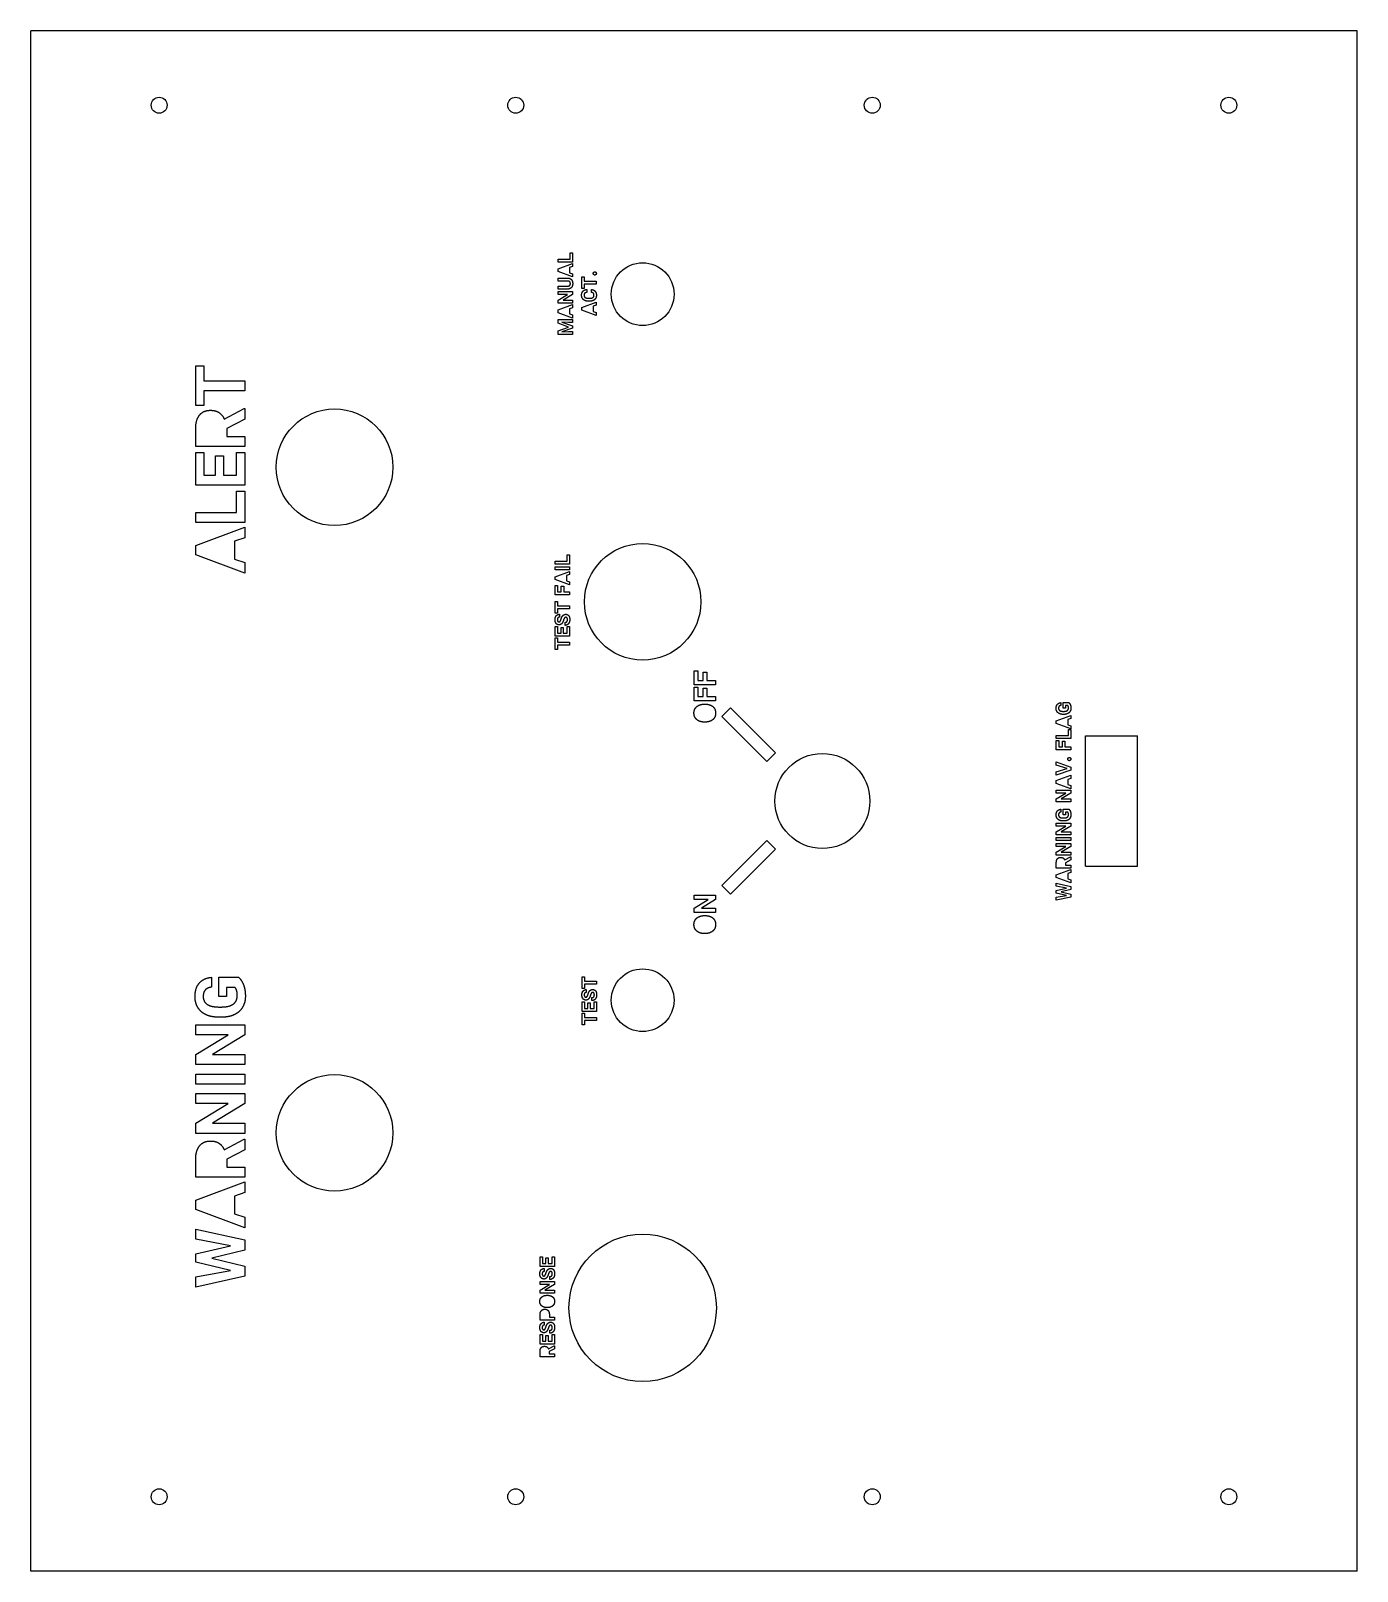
# Model space of a CAD drawing. Extents: x -335 to -76, y -300 to 0.
import ezdxf

# ---------------------------------------------------------------- set-up
doc = ezdxf.new("R2010")
doc.units = 0
doc.header["$MEASUREMENT"] = 0
doc.layers.add('VISIBLE', color=7, linetype='CONTINUOUS')

msp = doc.modelspace()

# ---------------------------------------------------------------- linework, layer by layer
at = {"layer": 'VISIBLE'}
for p, q in [((-76.37, 0), (-334.68, 0)), ((-334.68, -300), (-334.68, 0)), ((-76.37, -300), (-76.37, 0)), ((-231.98, -44.45), (-229.64, -44.45)), ((-231.98, -45.03), (-231.98, -44.45)), ((-229.64, -44.45), (-229.64, -43.22)), ((-229.64, -43.22), (-229.18, -43.22)), ((-229.18, -43.22), (-229.18, -45.03)), ((-229.18, -45.03), (-231.98, -45.03)), ((-231.98, -46.34), (-229.18, -45.29)), ((-231.98, -46.87), (-231.98, -46.34)), ((-229.18, -47.92), (-231.98, -46.87)), ((-229.18, -45.9), (-229.76, -46.1)), ((-229.76, -46.1), (-229.76, -47.11)), ((-229.76, -47.11), (-229.18, -47.3)), ((-229.18, -45.29), (-229.18, -45.9)), ((-229.18, -47.3), (-229.18, -47.92)), ((-227.37, -47.89), (-226.9, -47.89)), ((-227.37, -50.18), (-227.37, -47.89)), ((-226.9, -47.89), (-226.9, -48.75)), ((-231.98, -48.73), (-231.98, -48.15)), ((-231.98, -48.15), (-230.13, -48.15)), ((-230.12, -48.73), (-231.98, -48.73)), ((-231.98, -50.3), (-231.98, -49.72)), ((-231.98, -49.72), (-230.13, -49.72)), ((-230.11, -50.3), (-231.98, -50.3)), ((-231.98, -50.78), (-229.18, -50.78)), ((-231.98, -51.35), (-231.98, -50.78)), ((-229.18, -50.78), (-229.18, -51.36)), ((-226.9, -50.18), (-227.37, -50.18)), ((-226.9, -48.75), (-224.56, -48.75)), ((-224.56, -49.33), (-226.9, -49.33)), ((-226.9, -49.33), (-226.9, -50.18)), ((-226.42, -50.38), (-226.42, -50.96)), ((-225.5, -50.96), (-225.5, -50.38)), ((-224.56, -48.75), (-224.56, -49.33)), ((-231.98, -52.48), (-230.13, -51.35)), ((-230.13, -51.35), (-231.98, -51.35)), ((-231.98, -53.06), (-231.98, -52.48)), ((-229.18, -53.06), (-231.98, -53.06)), ((-231.98, -54.37), (-229.18, -53.32)), ((-229.18, -51.36), (-231.02, -52.48)), ((-231.02, -52.48), (-229.18, -52.48)), ((-229.18, -53.93), (-229.76, -54.13)), ((-229.18, -52.48), (-229.18, -53.06)), ((-229.18, -53.32), (-229.18, -53.93)), ((-227.37, -53.9), (-224.56, -52.85)), ((-227.37, -54.43), (-227.37, -53.9)), ((-226.08, -52.08), (-225.87, -52.08)), ((-225.89, -52.67), (-226.06, -52.67)), ((-224.56, -53.46), (-225.14, -53.65)), ((-225.14, -53.65), (-225.14, -54.67)), ((-224.56, -52.85), (-224.56, -53.46)), ((-231.98, -54.9), (-231.98, -54.37)), ((-229.18, -55.95), (-231.98, -54.9)), ((-231.98, -56.97), (-231.98, -56.22)), ((-231.98, -56.22), (-229.18, -56.22)), ((-229.95, -57.69), (-231.98, -56.97)), ((-229.94, -56.8), (-231.27, -56.74)), ((-231.27, -56.74), (-229.18, -57.49)), ((-229.18, -56.8), (-229.94, -56.8)), ((-229.76, -54.13), (-229.76, -55.14)), ((-229.76, -55.14), (-229.18, -55.33)), ((-229.18, -55.33), (-229.18, -55.95)), ((-229.18, -56.22), (-229.18, -56.8)), ((-224.56, -55.47), (-227.37, -54.43)), ((-225.14, -54.67), (-224.56, -54.86)), ((-224.56, -54.86), (-224.56, -55.47)), ((-231.98, -58.41), (-229.95, -57.69)), ((-231.98, -59.17), (-231.98, -58.41)), ((-229.18, -59.17), (-231.98, -59.17)), ((-229.18, -57.89), (-231.27, -58.65)), ((-231.27, -58.65), (-229.94, -58.59)), ((-229.94, -58.59), (-229.18, -58.59)), ((-229.18, -57.49), (-229.18, -57.89)), ((-229.18, -58.59), (-229.18, -59.17)), ((-302.56, -65.24), (-300.97, -65.24)), ((-302.56, -73), (-302.56, -65.24)), ((-300.97, -65.24), (-300.97, -68.16)), ((-300.97, -68.16), (-293.02, -68.16)), ((-293.02, -68.16), (-293.02, -70.12)), ((-293.02, -70.12), (-300.97, -70.12)), ((-300.97, -70.12), (-300.97, -73)), ((-300.97, -73), (-302.56, -73)), ((-297.01, -75.61), (-293.11, -73.55)), ((-293.11, -73.55), (-293.02, -73.55)), ((-293.02, -73.55), (-293.02, -75.65)), ((-302.56, -80.97), (-302.56, -77.43)), ((-293.02, -75.65), (-296.51, -77.44)), ((-296.51, -77.44), (-296.51, -79.01)), ((-293.02, -80.97), (-302.56, -80.97)), ((-296.51, -79.01), (-293.02, -79.01)), ((-293.02, -79.01), (-293.02, -80.97)), ((-302.56, -88.52), (-302.56, -82.14)), ((-302.56, -82.14), (-300.97, -82.14)), ((-300.97, -82.14), (-300.97, -86.55)), ((-298.69, -82.78), (-297.15, -82.78)), ((-298.69, -86.55), (-298.69, -82.78)), ((-297.15, -82.78), (-297.15, -86.55)), ((-294.6, -86.55), (-294.6, -82.13)), ((-294.6, -82.13), (-293.02, -82.13)), ((-293.02, -82.13), (-293.02, -88.52)), ((-300.97, -86.55), (-298.69, -86.55)), ((-297.15, -86.55), (-294.6, -86.55)), ((-293.02, -88.52), (-302.56, -88.52)), ((-294.6, -93.81), (-294.6, -89.64)), ((-294.6, -89.64), (-293.02, -89.64)), ((-293.02, -89.64), (-293.02, -95.78)), ((-302.56, -93.81), (-294.6, -93.81)), ((-302.56, -95.78), (-302.56, -93.81)), ((-293.02, -95.78), (-302.56, -95.78)), ((-302.56, -100.24), (-293.02, -96.67)), ((-293.02, -98.76), (-294.99, -99.42)), ((-293.02, -96.67), (-293.02, -98.76)), ((-302.56, -102.06), (-302.56, -100.24)), ((-294.99, -99.42), (-294.99, -102.87)), ((-293.02, -105.61), (-302.56, -102.06)), ((-294.99, -102.87), (-293.02, -103.52)), ((-293.02, -103.52), (-293.02, -105.61)), ((-232.56, -103.29), (-230.22, -103.29)), ((-232.56, -103.87), (-232.56, -103.29)), ((-229.75, -103.87), (-232.56, -103.87)), ((-232.56, -104.4), (-229.75, -104.4)), ((-232.56, -104.98), (-232.56, -104.4)), ((-229.75, -104.98), (-232.56, -104.98)), ((-230.22, -103.29), (-230.22, -102.06)), ((-230.22, -102.06), (-229.75, -102.06)), ((-229.75, -102.06), (-229.75, -103.87)), ((-229.75, -104.4), (-229.75, -104.98)), ((-232.56, -106.33), (-229.75, -105.28)), ((-232.56, -106.86), (-232.56, -106.33)), ((-229.75, -107.9), (-232.56, -106.86)), ((-229.75, -105.89), (-230.33, -106.08)), ((-230.33, -106.08), (-230.33, -107.1)), ((-230.33, -107.1), (-229.75, -107.29)), ((-229.75, -105.28), (-229.75, -105.89)), ((-229.75, -107.29), (-229.75, -107.9)), ((-232.56, -109.83), (-232.56, -108)), ((-232.56, -108), (-232.09, -108)), ((-229.75, -109.83), (-232.56, -109.83)), ((-232.09, -108), (-232.09, -109.25)), ((-232.09, -109.25), (-231.36, -109.25)), ((-231.36, -108.14), (-230.9, -108.14)), ((-231.36, -109.25), (-231.36, -108.14)), ((-230.9, -108.14), (-230.9, -109.25)), ((-230.9, -109.25), (-229.75, -109.25)), ((-229.75, -109.25), (-229.75, -109.83)), ((-232.56, -111.14), (-232.09, -111.14)), ((-232.56, -113.42), (-232.56, -111.14)), ((-232.09, -113.42), (-232.56, -113.42)), ((-232.09, -111.14), (-232.09, -112)), ((-232.09, -112), (-229.75, -112)), ((-229.75, -112.57), (-232.09, -112.57)), ((-232.09, -112.57), (-232.09, -113.42)), ((-231.73, -113.64), (-231.73, -114.22)), ((-229.75, -112), (-229.75, -112.57)), ((-232.56, -117.89), (-232.56, -116.02)), ((-232.56, -116.02), (-232.09, -116.02)), ((-232.09, -116.02), (-232.09, -117.31)), ((-231.42, -116.2), (-230.97, -116.2)), ((-231.42, -117.31), (-231.42, -116.2)), ((-230.97, -116.2), (-230.97, -117.31)), ((-230.63, -115.79), (-230.63, -115.21)), ((-230.22, -117.31), (-230.22, -116.01)), ((-230.22, -116.01), (-229.75, -116.01)), ((-229.75, -116.01), (-229.75, -117.89)), ((-229.75, -117.89), (-232.56, -117.89)), ((-232.56, -118.22), (-232.09, -118.22)), ((-232.56, -120.5), (-232.56, -118.22)), ((-232.09, -117.31), (-231.42, -117.31)), ((-232.09, -118.22), (-232.09, -119.08)), ((-232.09, -119.08), (-229.75, -119.08)), ((-229.75, -119.66), (-232.09, -119.66)), ((-232.09, -119.66), (-232.09, -120.5)), ((-230.97, -117.31), (-230.22, -117.31)), ((-229.75, -119.08), (-229.75, -119.66)), ((-232.09, -120.5), (-232.56, -120.5)), ((-205.47, -127.35), (-205.47, -124.68)), ((-205.47, -124.68), (-204.79, -124.68)), ((-204.79, -124.68), (-204.79, -126.51)), ((-203.73, -124.88), (-203.04, -124.88)), ((-203.73, -126.51), (-203.73, -124.88)), ((-203.04, -124.88), (-203.04, -126.51)), ((-201.36, -127.35), (-205.47, -127.35)), ((-205.47, -130.52), (-205.47, -127.84)), ((-205.47, -127.84), (-204.79, -127.84)), ((-204.79, -126.51), (-203.73, -126.51)), ((-204.79, -127.84), (-204.79, -129.67)), ((-203.73, -128.05), (-203.04, -128.05)), ((-203.73, -129.67), (-203.73, -128.05)), ((-203.04, -126.51), (-201.36, -126.51)), ((-203.04, -128.05), (-203.04, -129.67)), ((-201.36, -126.51), (-201.36, -127.35)), ((-201.36, -130.52), (-205.47, -130.52)), ((-204.79, -129.67), (-203.73, -129.67)), ((-203.51, -131.14), (-203.32, -131.14)), ((-203.04, -129.67), (-201.36, -129.67)), ((-201.36, -129.67), (-201.36, -130.52)), ((-200.1, -133.53), (-198.41, -131.84)), ((-198.41, -131.84), (-189.64, -140.61)), ((-134.07, -130.84), (-134.07, -131.41)), ((-133.63, -130.84), (-132.51, -130.84)), ((-133.63, -131.95), (-133.63, -130.84)), ((-133.2, -131.95), (-133.63, -131.95)), ((-132.72, -131.42), (-133.2, -131.42)), ((-133.2, -131.42), (-133.2, -131.95)), ((-203.3, -134.63), (-203.5, -134.63)), ((-191.34, -142.3), (-200.1, -133.53)), ((-134.96, -134.37), (-132.16, -133.32)), ((-134.96, -134.91), (-134.96, -134.37)), ((-132.16, -135.95), (-134.96, -134.91)), ((-133.65, -132.54), (-133.47, -132.54)), ((-133.45, -133.13), (-133.64, -133.13)), ((-132.16, -133.94), (-132.73, -134.13)), ((-132.73, -134.13), (-132.73, -135.15)), ((-132.16, -133.32), (-132.16, -133.94)), ((-134.96, -137.27), (-132.62, -137.27)), ((-134.96, -137.85), (-134.96, -137.27)), ((-132.16, -137.85), (-134.96, -137.85)), ((-132.73, -135.15), (-132.16, -135.34)), ((-132.62, -137.27), (-132.62, -136.05)), ((-132.62, -136.05), (-132.16, -136.05)), ((-132.16, -135.34), (-132.16, -135.95)), ((-132.16, -136.05), (-132.16, -137.85)), ((-129.27, -162.7), (-129.27, -137.3)), ((-129.27, -137.3), (-119.17, -137.3)), ((-119.17, -162.7), (-119.17, -137.3)), ((-189.64, -140.61), (-191.34, -142.3)), ((-134.96, -140.01), (-134.96, -138.19)), ((-134.96, -138.19), (-134.49, -138.19)), ((-132.16, -140.01), (-134.96, -140.01)), ((-134.49, -138.19), (-134.49, -139.43)), ((-134.49, -139.43), (-133.77, -139.43)), ((-133.77, -138.32), (-133.3, -138.32)), ((-133.77, -139.43), (-133.77, -138.32)), ((-133.3, -138.32), (-133.3, -139.43)), ((-133.3, -139.43), (-132.16, -139.43)), ((-132.16, -139.43), (-132.16, -140.01)), ((-134.96, -143.04), (-134.96, -142.4)), ((-134.96, -142.4), (-132.16, -143.38)), ((-132.85, -143.68), (-134.96, -143.04)), ((-134.96, -144.31), (-132.85, -143.68)), ((-132.16, -143.98), (-134.96, -144.95)), ((-132.16, -143.38), (-132.16, -143.98)), ((-134.96, -144.95), (-134.96, -144.31)), ((-134.96, -146.03), (-132.16, -144.98)), ((-134.96, -146.56), (-134.96, -146.03)), ((-132.16, -147.61), (-134.96, -146.56)), ((-132.16, -145.59), (-132.73, -145.79)), ((-132.73, -145.79), (-132.73, -146.8)), ((-132.73, -146.8), (-132.16, -146.99)), ((-132.16, -144.98), (-132.16, -145.59)), ((-132.16, -146.99), (-132.16, -147.61)), ((-134.96, -147.87), (-132.16, -147.87)), ((-134.96, -148.45), (-134.96, -147.87)), ((-134.96, -149.57), (-133.11, -148.45)), ((-133.11, -148.45), (-134.96, -148.45)), ((-134.96, -150.15), (-134.96, -149.57)), ((-132.16, -148.45), (-134, -149.57)), ((-134, -149.57), (-132.16, -149.57)), ((-132.16, -147.87), (-132.16, -148.45)), ((-132.16, -149.57), (-132.16, -150.15)), ((-132.16, -150.15), (-134.96, -150.15)), ((-134.07, -151.6), (-134.07, -152.16)), ((-133.63, -151.6), (-132.51, -151.6)), ((-133.63, -152.71), (-133.63, -151.6)), ((-133.2, -152.71), (-133.63, -152.71)), ((-132.72, -152.18), (-133.2, -152.18)), ((-133.2, -152.18), (-133.2, -152.71)), ((-134.96, -154.33), (-132.16, -154.33)), ((-134.96, -154.9), (-134.96, -154.33)), ((-134.96, -156.03), (-133.11, -154.9)), ((-133.11, -154.9), (-134.96, -154.9)), ((-132.16, -154.9), (-134, -156.03)), ((-133.65, -153.3), (-133.47, -153.3)), ((-133.45, -153.89), (-133.64, -153.89)), ((-132.16, -154.33), (-132.16, -154.9)), ((-200.1, -166.47), (-191.34, -157.7)), ((-191.34, -157.7), (-189.64, -159.4)), ((-134.96, -156.6), (-134.96, -156.03)), ((-132.16, -156.6), (-134.96, -156.6)), ((-134.96, -157.14), (-132.16, -157.14)), ((-134.96, -157.72), (-134.96, -157.14)), ((-132.16, -157.72), (-134.96, -157.72)), ((-134.96, -158.26), (-132.16, -158.26)), ((-134.96, -158.83), (-134.96, -158.26)), ((-134.96, -159.96), (-133.11, -158.83)), ((-133.11, -158.83), (-134.96, -158.83)), ((-134, -156.03), (-132.16, -156.03)), ((-132.16, -158.84), (-134, -159.96)), ((-132.16, -156.03), (-132.16, -156.6)), ((-132.16, -157.14), (-132.16, -157.72)), ((-132.16, -158.26), (-132.16, -158.84)), ((-189.64, -159.4), (-198.41, -168.17)), ((-134.96, -160.54), (-134.96, -159.96)), ((-132.16, -160.54), (-134.96, -160.54)), ((-134, -159.96), (-132.16, -159.96)), ((-133.33, -161.48), (-132.18, -160.87)), ((-132.16, -161.49), (-133.18, -162.02)), ((-132.18, -160.87), (-132.16, -160.87)), ((-132.16, -159.96), (-132.16, -160.54)), ((-132.16, -160.87), (-132.16, -161.49)), ((-134.96, -163.05), (-134.96, -162.01)), ((-132.16, -163.05), (-134.96, -163.05)), ((-134.96, -164.37), (-132.16, -163.32)), ((-134.96, -164.9), (-134.96, -164.37)), ((-132.16, -165.94), (-134.96, -164.9)), ((-133.18, -162.02), (-133.18, -162.48)), ((-133.18, -162.48), (-132.16, -162.48)), ((-132.16, -163.93), (-132.73, -164.12)), ((-132.73, -164.12), (-132.73, -165.14)), ((-132.16, -162.48), (-132.16, -163.05)), ((-132.16, -163.32), (-132.16, -163.93)), ((-129.27, -162.7), (-119.17, -162.7)), ((-198.41, -168.17), (-200.1, -166.47)), ((-134.96, -166.59), (-134.96, -166.02)), ((-134.96, -166.02), (-132.16, -166.64)), ((-132.96, -166.97), (-134.96, -166.59)), ((-134.96, -167.43), (-132.96, -166.97)), ((-134.96, -167.92), (-134.96, -167.43)), ((-132.97, -168.38), (-134.96, -167.92)), ((-132.16, -167.22), (-134.03, -167.68)), ((-134.03, -167.68), (-132.16, -168.14)), ((-132.73, -165.14), (-132.16, -165.33)), ((-132.16, -165.33), (-132.16, -165.94)), ((-132.16, -166.64), (-132.16, -167.22)), ((-205.47, -168.36), (-201.36, -168.36)), ((-205.47, -169.2), (-205.47, -168.36)), ((-205.47, -170.86), (-202.76, -169.2)), ((-202.76, -169.2), (-205.47, -169.2)), ((-205.47, -171.7), (-205.47, -170.86)), ((-201.36, -169.21), (-204.07, -170.86)), ((-204.07, -170.86), (-201.36, -170.86)), ((-201.36, -168.36), (-201.36, -169.21)), ((-201.36, -170.86), (-201.36, -171.7)), ((-134.96, -168.76), (-132.97, -168.38)), ((-132.16, -168.72), (-134.96, -169.34)), ((-134.96, -169.34), (-134.96, -168.76)), ((-132.16, -168.14), (-132.16, -168.72)), ((-201.36, -171.7), (-205.47, -171.7)), ((-203.51, -172.32), (-203.32, -172.32)), ((-203.3, -175.82), (-203.5, -175.82)), ((-299.52, -184.34), (-299.52, -186.25)), ((-298.03, -184.34), (-294.23, -184.34)), ((-298.03, -188.09), (-298.03, -184.34)), ((-227.32, -184.22), (-226.85, -184.22)), ((-227.32, -186.5), (-227.32, -184.22)), ((-226.85, -184.22), (-226.85, -185.07)), ((-226.85, -185.07), (-224.52, -185.07)), ((-224.52, -185.65), (-226.85, -185.65)), ((-226.85, -185.65), (-226.85, -186.5)), ((-224.52, -185.07), (-224.52, -185.65)), ((-296.58, -188.09), (-298.03, -188.09)), ((-294.94, -186.3), (-296.58, -186.3)), ((-296.58, -186.3), (-296.58, -188.09)), ((-226.85, -186.5), (-227.32, -186.5)), ((-226.49, -186.72), (-226.49, -187.29)), ((-225.4, -188.87), (-225.4, -188.29)), ((-298.11, -190.12), (-297.5, -190.12)), ((-227.32, -190.97), (-227.32, -189.09)), ((-227.32, -189.09), (-226.85, -189.09)), ((-224.52, -190.97), (-227.32, -190.97)), ((-227.32, -191.3), (-226.85, -191.3)), ((-227.32, -193.58), (-227.32, -191.3)), ((-226.85, -189.09), (-226.85, -190.39)), ((-226.85, -190.39), (-226.18, -190.39)), ((-226.85, -191.3), (-226.85, -192.15)), ((-226.18, -189.28), (-225.73, -189.28)), ((-226.18, -190.39), (-226.18, -189.28)), ((-225.73, -189.28), (-225.73, -190.39)), ((-225.73, -190.39), (-224.98, -190.39)), ((-224.98, -190.39), (-224.98, -189.09)), ((-224.98, -189.09), (-224.52, -189.09)), ((-224.52, -189.09), (-224.52, -190.97)), ((-302.56, -193.6), (-293.02, -193.6)), ((-302.56, -195.55), (-302.56, -193.6)), ((-297.42, -192.11), (-298.06, -192.11)), ((-293.02, -193.6), (-293.02, -195.56)), ((-226.85, -193.58), (-227.32, -193.58)), ((-226.85, -192.15), (-224.52, -192.15)), ((-224.52, -192.73), (-226.85, -192.73)), ((-226.85, -192.73), (-226.85, -193.58)), ((-224.52, -192.15), (-224.52, -192.73)), ((-302.56, -199.38), (-296.27, -195.55)), ((-296.27, -195.55), (-302.56, -195.55)), ((-293.02, -195.56), (-299.3, -199.38)), ((-302.56, -201.35), (-302.56, -199.38)), ((-299.3, -199.38), (-293.02, -199.38)), ((-293.02, -199.38), (-293.02, -201.35)), ((-293.02, -201.35), (-302.56, -201.35)), ((-302.56, -203.17), (-293.02, -203.17)), ((-302.56, -205.13), (-302.56, -203.17)), ((-293.02, -203.17), (-293.02, -205.13)), ((-293.02, -205.13), (-302.56, -205.13)), ((-302.56, -206.98), (-293.02, -206.98)), ((-302.56, -208.93), (-302.56, -206.98)), ((-293.02, -206.98), (-293.02, -208.94)), ((-302.56, -212.76), (-296.27, -208.93)), ((-296.27, -208.93), (-302.56, -208.93)), ((-293.02, -208.94), (-299.3, -212.76)), ((-302.56, -214.73), (-302.56, -212.76)), ((-299.3, -212.76), (-293.02, -212.76)), ((-293.02, -212.76), (-293.02, -214.73)), ((-293.02, -214.73), (-302.56, -214.73)), ((-297.01, -217.92), (-293.11, -215.86)), ((-293.11, -215.86), (-293.02, -215.86)), ((-293.02, -215.86), (-293.02, -217.97)), ((-293.02, -217.97), (-296.51, -219.76)), ((-302.56, -223.29), (-302.56, -219.74)), ((-296.51, -219.76), (-296.51, -221.32)), ((-296.51, -221.32), (-293.02, -221.32)), ((-293.02, -221.32), (-293.02, -223.29)), ((-293.02, -223.29), (-302.56, -223.29)), ((-302.56, -227.75), (-293.02, -224.18)), ((-293.02, -224.18), (-293.02, -226.27)), ((-302.56, -229.57), (-302.56, -227.75)), ((-293.02, -226.27), (-294.99, -226.93)), ((-294.99, -226.93), (-294.99, -230.37)), ((-293.02, -233.12), (-302.56, -229.57)), ((-294.99, -230.37), (-293.02, -231.03)), ((-302.56, -235.33), (-302.56, -233.37)), ((-302.56, -233.37), (-293.02, -235.49)), ((-293.02, -231.03), (-293.02, -233.12)), ((-295.77, -236.61), (-302.56, -235.33)), ((-302.56, -238.18), (-295.77, -236.61)), ((-293.02, -235.49), (-293.02, -237.47)), ((-302.56, -239.84), (-302.56, -238.18)), ((-295.79, -241.42), (-302.56, -239.84)), ((-293.02, -237.47), (-299.4, -239.02)), ((-299.4, -239.02), (-293.02, -240.57)), ((-235.51, -240.64), (-235.51, -238.77)), ((-235.51, -238.77), (-235.04, -238.77)), ((-235.04, -238.77), (-235.04, -240.07)), ((-234.37, -238.96), (-233.92, -238.96)), ((-234.37, -240.07), (-234.37, -238.96)), ((-233.92, -238.96), (-233.92, -240.07)), ((-233.17, -240.07), (-233.17, -238.76)), ((-233.17, -238.76), (-232.7, -238.76)), ((-232.7, -238.76), (-232.7, -240.64)), ((-302.56, -242.7), (-295.79, -241.42)), ((-293.02, -242.55), (-302.56, -244.66)), ((-302.56, -244.66), (-302.56, -242.7)), ((-293.02, -240.57), (-293.02, -242.55)), ((-232.7, -240.64), (-235.51, -240.64)), ((-235.04, -240.07), (-234.37, -240.07)), ((-234.68, -241.03), (-234.68, -241.61)), ((-233.92, -240.07), (-233.17, -240.07)), ((-233.59, -243.18), (-233.59, -242.61)), ((-235.51, -243.57), (-232.7, -243.57)), ((-235.51, -244.15), (-235.51, -243.57)), ((-235.51, -245.27), (-233.66, -244.15)), ((-233.66, -244.15), (-235.51, -244.15)), ((-235.51, -245.85), (-235.51, -245.27)), ((-232.7, -245.85), (-235.51, -245.85)), ((-232.7, -244.15), (-234.55, -245.27)), ((-234.55, -245.27), (-232.7, -245.27)), ((-232.7, -243.57), (-232.7, -244.15)), ((-232.7, -245.27), (-232.7, -245.85)), ((-234.17, -246.27), (-234.04, -246.27)), ((-234.03, -248.66), (-234.17, -248.66)), ((-235.51, -251.12), (-235.51, -250.02)), ((-232.7, -251.12), (-235.51, -251.12)), ((-234.68, -251.51), (-234.68, -252.09)), ((-233.69, -250.03), (-233.69, -250.54)), ((-233.69, -250.54), (-232.7, -250.54)), ((-232.7, -250.54), (-232.7, -251.12)), ((-235.51, -255.76), (-235.51, -253.88)), ((-235.51, -253.88), (-235.04, -253.88)), ((-235.04, -253.88), (-235.04, -255.18)), ((-234.37, -254.07), (-233.92, -254.07)), ((-234.37, -255.18), (-234.37, -254.07)), ((-233.92, -254.07), (-233.92, -255.18)), ((-233.59, -253.66), (-233.59, -253.08)), ((-233.17, -255.18), (-233.17, -253.88)), ((-233.17, -253.88), (-232.7, -253.88)), ((-232.7, -253.88), (-232.7, -255.76)), ((-232.7, -255.76), (-235.51, -255.76)), ((-235.51, -258.28), (-235.51, -257.23)), ((-235.04, -255.18), (-234.37, -255.18)), ((-233.92, -255.18), (-233.17, -255.18)), ((-233.88, -256.7), (-232.73, -256.09)), ((-232.7, -256.71), (-233.73, -257.24)), ((-233.73, -257.24), (-233.73, -257.7)), ((-233.73, -257.7), (-232.7, -257.7)), ((-232.73, -256.09), (-232.7, -256.09)), ((-232.7, -256.09), (-232.7, -256.71)), ((-232.7, -257.7), (-232.7, -258.28)), ((-232.7, -258.28), (-235.51, -258.28)), ((-76.37, -300), (-334.68, -300))]:
    msp.add_line(p, q, dxfattribs=at)
for centre, radius in [((-309.68, -14.5), 1.55), ((-240.24, -14.5), 1.55), ((-170.8, -14.5), 1.55), ((-101.37, -14.5), 1.55), ((-215.52, -51.29), 6.11), ((-275.52, -85), 11.35), ((-215.52, -111.2), 11.35), ((-180.52, -150), 9.25), ((-215.52, -188.8), 6.11), ((-275.52, -214.64), 11.35), ((-215.52, -248.71), 14.35), ((-309.68, -285.5), 1.55), ((-240.24, -285.5), 1.55), ((-170.8, -285.5), 1.55), ((-101.37, -285.5), 1.55)]:
    msp.add_circle(centre, radius, dxfattribs=at)
for points in [[(-225.14, -47.26), (-225.14, -47.12), (-225.05, -47.03)], [(-225.05, -47.48), (-225.14, -47.39), (-225.14, -47.26)], [(-225.05, -47.03), (-224.97, -46.94), (-224.84, -46.94)], [(-224.84, -47.57), (-224.97, -47.57), (-225.05, -47.48)], [(-224.84, -46.94), (-224.71, -46.94), (-224.63, -47.03)], [(-224.63, -47.48), (-224.71, -47.57), (-224.84, -47.57)], [(-224.63, -47.03), (-224.54, -47.12), (-224.54, -47.26)], [(-224.54, -47.26), (-224.54, -47.4), (-224.63, -47.48)], [(-230.13, -48.15), (-229.67, -48.15), (-229.41, -48.44)], [(-230.13, -49.72), (-229.86, -49.72), (-229.73, -49.59)], [(-229.6, -49.23), (-229.6, -48.74), (-230.12, -48.73)], [(-229.4, -50.01), (-229.66, -50.3), (-230.11, -50.3)], [(-229.73, -49.59), (-229.6, -49.46), (-229.6, -49.23)], [(-229.41, -48.44), (-229.14, -48.73), (-229.14, -49.23)], [(-229.14, -49.23), (-229.14, -49.72), (-229.4, -50.01)], [(-227.41, -51.5), (-227.41, -51.02), (-227.15, -50.72)], [(-227.15, -50.72), (-226.89, -50.43), (-226.42, -50.38)], [(-226.42, -50.96), (-226.69, -50.98), (-226.81, -51.11)], [(-225.5, -50.38), (-225.05, -50.42), (-224.79, -50.72)], [(-225.12, -51.11), (-225.24, -50.98), (-225.5, -50.96)], [(-224.79, -50.72), (-224.53, -51.02), (-224.53, -51.51)], [(-227.24, -52.12), (-227.41, -51.85), (-227.41, -51.5)], [(-226.77, -52.53), (-227.08, -52.38), (-227.24, -52.12)], [(-226.81, -51.11), (-226.93, -51.24), (-226.93, -51.5)], [(-226.93, -51.5), (-226.93, -51.79), (-226.73, -51.94)], [(-226.06, -52.67), (-226.46, -52.67), (-226.77, -52.53)], [(-226.73, -51.94), (-226.52, -52.08), (-226.08, -52.08)], [(-224.89, -52.36), (-225.25, -52.67), (-225.89, -52.67)], [(-225.87, -52.08), (-225.42, -52.08), (-225.21, -51.95)], [(-225.21, -51.95), (-225, -51.81), (-225, -51.51)], [(-225, -51.51), (-225, -51.24), (-225.12, -51.11)], [(-224.53, -51.51), (-224.53, -52.05), (-224.89, -52.36)], [(-302.56, -77.43), (-302.56, -75.74), (-301.8, -74.82)], [(-301.8, -74.82), (-301.05, -73.91), (-299.68, -73.91)], [(-299.68, -73.91), (-298.7, -73.91), (-298.05, -74.33)], [(-298.05, -74.33), (-297.4, -74.75), (-297.01, -75.61)], [(-232.48, -114.13), (-232.38, -113.9), (-232.18, -113.77)], [(-232.18, -113.77), (-231.98, -113.64), (-231.73, -113.64)], [(-231.41, -114.58), (-231.26, -114.09), (-231.04, -113.86)], [(-231.04, -113.86), (-230.82, -113.64), (-230.49, -113.64)], [(-230.49, -113.64), (-230.13, -113.64), (-229.92, -113.91)], [(-229.92, -113.91), (-229.71, -114.19), (-229.71, -114.66)], [(-232.59, -114.67), (-232.59, -114.37), (-232.48, -114.13)], [(-232.49, -115.21), (-232.59, -114.97), (-232.59, -114.67)], [(-232.22, -115.58), (-232.39, -115.45), (-232.49, -115.21)], [(-231.81, -115.7), (-232.04, -115.7), (-232.22, -115.58)], [(-232.03, -114.34), (-232.13, -114.46), (-232.13, -114.68)], [(-232.13, -114.68), (-232.13, -114.89), (-232.04, -115.01)], [(-232.04, -115.01), (-231.95, -115.13), (-231.81, -115.13)], [(-231.73, -114.22), (-231.92, -114.22), (-232.03, -114.34)], [(-231.81, -115.13), (-231.67, -115.13), (-231.58, -114.99)], [(-231.12, -115.23), (-231.37, -115.7), (-231.81, -115.7)], [(-231.58, -114.99), (-231.49, -114.85), (-231.41, -114.58)], [(-230.92, -114.75), (-231.02, -115.05), (-231.12, -115.23)], [(-230.74, -114.33), (-230.83, -114.45), (-230.92, -114.75)], [(-230.49, -114.22), (-230.65, -114.22), (-230.74, -114.33)], [(-230.63, -115.21), (-230.17, -115.21), (-230.17, -114.66)], [(-230.16, -115.65), (-230.36, -115.79), (-230.63, -115.79)], [(-230.25, -114.33), (-230.34, -114.22), (-230.49, -114.22)], [(-230.17, -114.66), (-230.17, -114.45), (-230.25, -114.33)], [(-229.83, -115.25), (-229.95, -115.51), (-230.16, -115.65)], [(-229.71, -114.66), (-229.71, -114.98), (-229.83, -115.25)], [(-205.53, -132.89), (-205.53, -132.37), (-205.28, -131.97)], [(-205.28, -131.97), (-205.03, -131.57), (-204.57, -131.35)], [(-204.57, -131.35), (-204.11, -131.14), (-203.51, -131.14)], [(-203.32, -131.14), (-202.72, -131.14), (-202.26, -131.35)], [(-202.26, -131.35), (-201.8, -131.56), (-201.55, -131.96)], [(-201.55, -131.96), (-201.31, -132.36), (-201.31, -132.88)], [(-135, -131.96), (-135, -131.46), (-134.76, -131.18)], [(-134.83, -132.58), (-135, -132.31), (-135, -131.96)], [(-134.76, -131.18), (-134.52, -130.9), (-134.07, -130.84)], [(-134.42, -131.58), (-134.53, -131.71), (-134.53, -131.94)], [(-134.53, -131.94), (-134.53, -132.23), (-134.31, -132.39)], [(-134.07, -131.41), (-134.31, -131.44), (-134.42, -131.58)], [(-132.81, -132.38), (-132.58, -132.21), (-132.58, -131.89)], [(-132.58, -131.89), (-132.58, -131.56), (-132.72, -131.42)], [(-132.51, -130.84), (-132.32, -131), (-132.22, -131.29)], [(-132.12, -131.92), (-132.12, -132.28), (-132.28, -132.55)], [(-132.22, -131.29), (-132.12, -131.57), (-132.12, -131.92)], [(-205.28, -133.8), (-205.53, -133.4), (-205.53, -132.89)], [(-204.57, -134.42), (-205.03, -134.2), (-205.28, -133.8)], [(-203.5, -134.63), (-204.11, -134.63), (-204.57, -134.42)], [(-202.25, -134.41), (-202.71, -134.63), (-203.3, -134.63)], [(-201.55, -133.79), (-201.8, -134.19), (-202.25, -134.41)], [(-201.31, -132.88), (-201.31, -133.39), (-201.55, -133.79)], [(-134.36, -132.99), (-134.67, -132.85), (-134.83, -132.58)], [(-133.64, -133.13), (-134.06, -133.13), (-134.36, -132.99)], [(-134.31, -132.39), (-134.09, -132.54), (-133.65, -132.54)], [(-133.47, -132.54), (-133.03, -132.54), (-132.81, -132.38)], [(-132.74, -132.98), (-133.04, -133.13), (-133.45, -133.13)], [(-132.28, -132.55), (-132.43, -132.83), (-132.74, -132.98)], [(-132.73, -141.83), (-132.73, -141.7), (-132.64, -141.61)], [(-132.64, -142.06), (-132.73, -141.97), (-132.73, -141.83)], [(-132.64, -141.61), (-132.56, -141.52), (-132.43, -141.52)], [(-132.43, -142.15), (-132.56, -142.15), (-132.64, -142.06)], [(-132.43, -141.52), (-132.3, -141.52), (-132.22, -141.6)], [(-132.22, -142.06), (-132.3, -142.15), (-132.43, -142.15)], [(-132.22, -141.6), (-132.13, -141.69), (-132.13, -141.83)], [(-132.13, -141.83), (-132.13, -141.97), (-132.22, -142.06)], [(-135, -152.72), (-135, -152.22), (-134.76, -151.94)], [(-134.83, -153.34), (-135, -153.07), (-135, -152.72)], [(-134.76, -151.94), (-134.52, -151.65), (-134.07, -151.6)], [(-134.42, -152.34), (-134.53, -152.47), (-134.53, -152.7)], [(-134.53, -152.7), (-134.53, -152.99), (-134.31, -153.15)], [(-134.07, -152.16), (-134.31, -152.2), (-134.42, -152.34)], [(-132.81, -153.13), (-132.58, -152.97), (-132.58, -152.64)], [(-132.58, -152.64), (-132.58, -152.32), (-132.72, -152.18)], [(-132.51, -151.6), (-132.32, -151.76), (-132.22, -152.04)], [(-132.12, -152.67), (-132.12, -153.04), (-132.28, -153.31)], [(-132.22, -152.04), (-132.12, -152.33), (-132.12, -152.67)], [(-134.36, -153.75), (-134.67, -153.61), (-134.83, -153.34)], [(-133.64, -153.89), (-134.06, -153.89), (-134.36, -153.75)], [(-134.31, -153.15), (-134.09, -153.3), (-133.65, -153.3)], [(-133.47, -153.3), (-133.03, -153.3), (-132.81, -153.13)], [(-132.74, -153.74), (-133.04, -153.89), (-133.45, -153.89)], [(-132.28, -153.31), (-132.43, -153.59), (-132.74, -153.74)], [(-134.96, -162.01), (-134.96, -161.52), (-134.74, -161.25)], [(-134.74, -161.25), (-134.52, -160.98), (-134.11, -160.98)], [(-134.11, -160.98), (-133.82, -160.98), (-133.63, -161.1)], [(-133.63, -161.1), (-133.44, -161.23), (-133.33, -161.48)], [(-205.53, -174.07), (-205.53, -173.55), (-205.28, -173.15)], [(-205.28, -173.15), (-205.03, -172.76), (-204.57, -172.54)], [(-204.57, -172.54), (-204.11, -172.32), (-203.51, -172.32)], [(-203.32, -172.32), (-202.72, -172.32), (-202.26, -172.53)], [(-202.26, -172.53), (-201.8, -172.75), (-201.55, -173.15)], [(-201.55, -173.15), (-201.31, -173.55), (-201.31, -174.06)], [(-205.28, -174.98), (-205.53, -174.58), (-205.53, -174.07)], [(-204.57, -175.6), (-205.03, -175.38), (-205.28, -174.98)], [(-203.5, -175.82), (-204.11, -175.82), (-204.57, -175.6)], [(-202.25, -175.59), (-202.71, -175.81), (-203.3, -175.82)], [(-201.55, -174.97), (-201.8, -175.37), (-202.25, -175.59)], [(-201.31, -174.06), (-201.31, -174.57), (-201.55, -174.97)], [(-302.69, -188.12), (-302.69, -186.42), (-301.88, -185.47)], [(-301.88, -185.47), (-301.07, -184.51), (-299.52, -184.34)], [(-294.23, -184.34), (-293.59, -184.87), (-293.24, -185.83)], [(-293.24, -185.83), (-292.89, -186.8), (-292.89, -187.98)], [(-302.13, -190.24), (-302.69, -189.34), (-302.69, -188.12)], [(-300.72, -186.83), (-301.1, -187.28), (-301.1, -188.06)], [(-301.1, -188.06), (-301.1, -189.06), (-300.35, -189.59)], [(-299.52, -186.25), (-300.34, -186.38), (-300.72, -186.83)], [(-295.24, -189.55), (-294.47, -188.98), (-294.47, -187.88)], [(-294.47, -187.88), (-294.47, -186.77), (-294.94, -186.3)], [(-292.89, -187.98), (-292.89, -189.22), (-293.43, -190.15)], [(-227.36, -187.75), (-227.36, -187.45), (-227.25, -187.21)], [(-227.26, -188.28), (-227.36, -188.04), (-227.36, -187.75)], [(-226.98, -188.65), (-227.16, -188.52), (-227.26, -188.28)], [(-227.25, -187.21), (-227.14, -186.98), (-226.94, -186.85)], [(-226.57, -188.78), (-226.8, -188.78), (-226.98, -188.65)], [(-226.94, -186.85), (-226.74, -186.72), (-226.49, -186.72)], [(-226.79, -187.41), (-226.9, -187.54), (-226.9, -187.76)], [(-226.9, -187.76), (-226.9, -187.97), (-226.81, -188.08)], [(-226.81, -188.08), (-226.72, -188.2), (-226.57, -188.2)], [(-226.49, -187.29), (-226.68, -187.29), (-226.79, -187.41)], [(-226.57, -188.2), (-226.43, -188.2), (-226.34, -188.06)], [(-225.88, -188.3), (-226.14, -188.78), (-226.57, -188.78)], [(-226.34, -188.06), (-226.25, -187.93), (-226.17, -187.66)], [(-226.17, -187.66), (-226.02, -187.17), (-225.8, -186.94)], [(-225.69, -187.83), (-225.78, -188.13), (-225.88, -188.3)], [(-225.8, -186.94), (-225.58, -186.72), (-225.25, -186.72)], [(-225.5, -187.41), (-225.59, -187.53), (-225.69, -187.83)], [(-225.25, -187.3), (-225.41, -187.3), (-225.5, -187.41)], [(-225.4, -188.29), (-224.93, -188.29), (-224.93, -187.73)], [(-224.92, -188.73), (-225.13, -188.87), (-225.4, -188.87)], [(-225.25, -186.72), (-224.89, -186.72), (-224.68, -186.99)], [(-225.02, -187.41), (-225.1, -187.3), (-225.25, -187.3)], [(-224.93, -187.73), (-224.93, -187.53), (-225.02, -187.41)], [(-224.59, -188.32), (-224.71, -188.59), (-224.92, -188.73)], [(-224.68, -186.99), (-224.48, -187.27), (-224.48, -187.73)], [(-224.48, -187.73), (-224.48, -188.06), (-224.59, -188.32)], [(-300.54, -191.63), (-301.58, -191.15), (-302.13, -190.24)], [(-298.06, -192.11), (-299.49, -192.11), (-300.54, -191.63)], [(-300.35, -189.59), (-299.6, -190.11), (-298.11, -190.12)], [(-297.5, -190.12), (-296, -190.12), (-295.24, -189.55)], [(-295, -191.59), (-296.03, -192.1), (-297.42, -192.11)], [(-293.43, -190.15), (-293.97, -191.09), (-295, -191.59)], [(-302.56, -219.74), (-302.56, -218.06), (-301.8, -217.14)], [(-301.8, -217.14), (-301.05, -216.22), (-299.68, -216.22)], [(-299.68, -216.22), (-298.7, -216.22), (-298.05, -216.64)], [(-298.05, -216.64), (-297.4, -217.07), (-297.01, -217.92)], [(-235.55, -242.06), (-235.55, -241.76), (-235.44, -241.53)], [(-235.45, -242.6), (-235.55, -242.36), (-235.55, -242.06)], [(-235.17, -242.97), (-235.35, -242.84), (-235.45, -242.6)], [(-235.44, -241.53), (-235.33, -241.29), (-235.13, -241.16)], [(-234.76, -243.1), (-234.99, -243.1), (-235.17, -242.97)], [(-235.13, -241.16), (-234.93, -241.03), (-234.68, -241.03)], [(-234.98, -241.73), (-235.09, -241.85), (-235.09, -242.07)], [(-235.09, -242.07), (-235.09, -242.29), (-235, -242.4)], [(-235, -242.4), (-234.91, -242.52), (-234.76, -242.52)], [(-234.68, -241.61), (-234.87, -241.61), (-234.98, -241.73)], [(-234.76, -242.52), (-234.62, -242.52), (-234.53, -242.38)], [(-234.07, -242.62), (-234.33, -243.1), (-234.76, -243.1)], [(-234.53, -242.38), (-234.44, -242.25), (-234.36, -241.98)], [(-234.36, -241.98), (-234.21, -241.48), (-233.99, -241.26)], [(-233.88, -242.14), (-233.97, -242.45), (-234.07, -242.62)], [(-233.99, -241.26), (-233.77, -241.03), (-233.44, -241.03)], [(-233.69, -241.73), (-233.78, -241.84), (-233.88, -242.14)], [(-233.44, -241.61), (-233.6, -241.61), (-233.69, -241.73)], [(-233.59, -242.61), (-233.12, -242.61), (-233.12, -242.05)], [(-233.44, -241.03), (-233.08, -241.03), (-232.87, -241.31)], [(-233.21, -241.73), (-233.29, -241.61), (-233.44, -241.61)], [(-233.12, -242.05), (-233.12, -241.84), (-233.21, -241.73)], [(-232.78, -242.64), (-232.9, -242.91), (-233.11, -243.05)], [(-232.87, -241.31), (-232.67, -241.58), (-232.67, -242.05)], [(-232.67, -242.05), (-232.67, -242.37), (-232.78, -242.64)], [(-233.11, -243.05), (-233.31, -243.18), (-233.59, -243.18)], [(-235.55, -247.46), (-235.55, -247.11), (-235.38, -246.84)], [(-235.38, -248.09), (-235.55, -247.82), (-235.55, -247.46)], [(-235.38, -246.84), (-235.21, -246.57), (-234.89, -246.42)], [(-234.89, -248.51), (-235.21, -248.36), (-235.38, -248.09)], [(-235.06, -249.1), (-234.85, -248.97), (-234.58, -248.97)], [(-234.89, -246.42), (-234.58, -246.27), (-234.17, -246.27)], [(-234.17, -248.66), (-234.58, -248.66), (-234.89, -248.51)], [(-234.58, -248.97), (-234.17, -248.97), (-233.93, -249.25)], [(-234.04, -246.27), (-233.63, -246.27), (-233.32, -246.42)], [(-233.31, -248.51), (-233.62, -248.66), (-234.03, -248.66)], [(-233.32, -246.42), (-233, -246.56), (-232.84, -246.84)], [(-232.83, -248.08), (-233, -248.36), (-233.31, -248.51)], [(-232.84, -246.84), (-232.67, -247.11), (-232.67, -247.46)], [(-232.67, -247.46), (-232.67, -247.81), (-232.83, -248.08)], [(-235.51, -250.02), (-235.51, -249.71), (-235.39, -249.47)], [(-235.44, -252), (-235.33, -251.77), (-235.13, -251.64)], [(-235.39, -249.47), (-235.28, -249.23), (-235.06, -249.1)], [(-235.13, -251.64), (-234.93, -251.51), (-234.68, -251.51)], [(-234.36, -252.45), (-234.21, -251.96), (-233.99, -251.73)], [(-233.99, -251.73), (-233.77, -251.51), (-233.44, -251.51)], [(-233.93, -249.25), (-233.69, -249.53), (-233.69, -250.03)], [(-233.44, -251.51), (-233.08, -251.51), (-232.87, -251.78)], [(-232.87, -251.78), (-232.67, -252.06), (-232.67, -252.52)], [(-235.55, -252.54), (-235.55, -252.24), (-235.44, -252)], [(-235.45, -253.08), (-235.55, -252.84), (-235.55, -252.54)], [(-235.17, -253.44), (-235.35, -253.32), (-235.45, -253.08)], [(-234.76, -253.57), (-234.99, -253.57), (-235.17, -253.44)], [(-234.98, -252.21), (-235.09, -252.33), (-235.09, -252.55)], [(-235.09, -252.55), (-235.09, -252.76), (-235, -252.88)], [(-235, -252.88), (-234.91, -252.99), (-234.76, -252.99)], [(-234.68, -252.09), (-234.87, -252.09), (-234.98, -252.21)], [(-234.76, -252.99), (-234.62, -252.99), (-234.53, -252.86)], [(-234.07, -253.09), (-234.33, -253.57), (-234.76, -253.57)], [(-234.53, -252.86), (-234.44, -252.72), (-234.36, -252.45)], [(-233.88, -252.62), (-233.97, -252.92), (-234.07, -253.09)], [(-233.69, -252.2), (-233.78, -252.32), (-233.88, -252.62)], [(-233.44, -252.09), (-233.6, -252.09), (-233.69, -252.2)], [(-233.59, -253.08), (-233.12, -253.08), (-233.12, -252.52)], [(-233.11, -253.52), (-233.31, -253.66), (-233.59, -253.66)], [(-233.21, -252.2), (-233.29, -252.09), (-233.44, -252.09)], [(-233.12, -252.52), (-233.12, -252.32), (-233.21, -252.2)], [(-232.78, -253.11), (-232.9, -253.38), (-233.11, -253.52)], [(-232.67, -252.52), (-232.67, -252.85), (-232.78, -253.11)], [(-235.51, -257.23), (-235.51, -256.74), (-235.29, -256.47)], [(-235.29, -256.47), (-235.06, -256.2), (-234.66, -256.2)], [(-234.66, -256.2), (-234.37, -256.2), (-234.18, -256.32)], [(-234.18, -256.32), (-233.99, -256.45), (-233.88, -256.7)]]:
    msp.add_open_spline(points, degree=2, dxfattribs=at)

doc.saveas('drawing.dxf')
